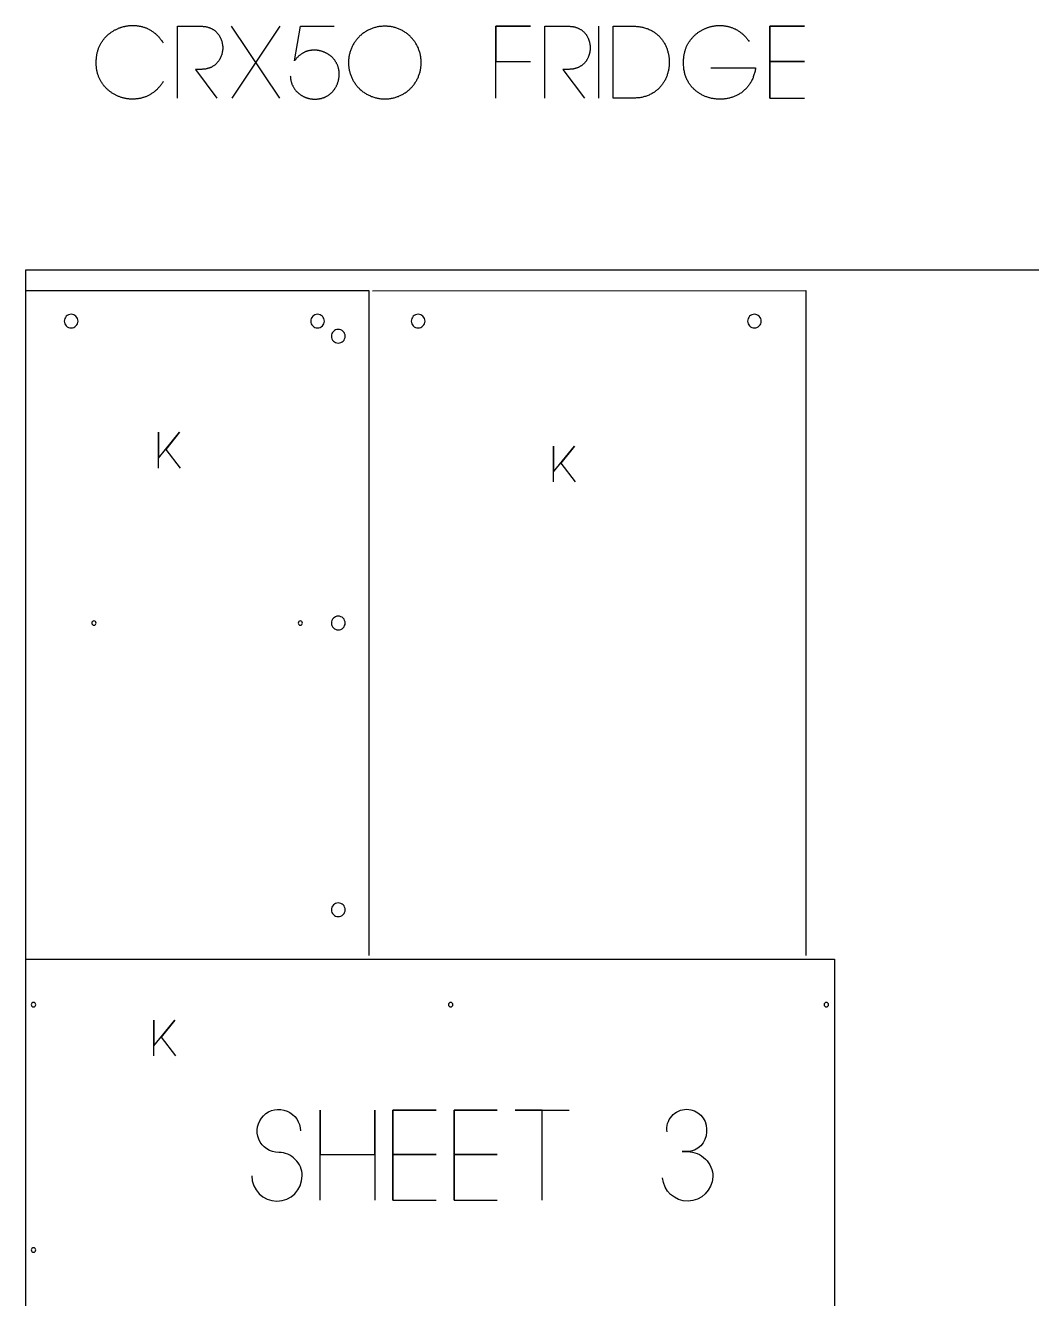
# Model space of a CAD drawing. Extents: x -841 to 6221, y -486 to 2945.
# Drawn here: x 3748 to 4867, y 1295 to 2712 of the extents above; entities that cross this region are included whole.
import ezdxf

# ---------------------------------------------------------------- set-up
doc = ezdxf.new("R2010")
doc.units = 0
for name, color, linetype in [('LAYER_1', 18, 'CONTINUOUS'), ('T5_LOGOLAYER_2', 18, 'CONTINUOUS'), ('T5_LOGOLAYER_21', 18, 'CONTINUOUS')]:
    doc.layers.add(name, color=color, linetype=linetype)

msp = doc.modelspace()

# ---------------------------------------------------------------- linework, layer by layer
at = {"layer": 'LAYER_1'}
msp.add_lwpolyline([(3748.2, 0), (4968.2, 0), (4968.2, 2440), (3748.2, 2440)], close=True, dxfattribs=at)
for points in [[(3748.2, 2417.3), (4130.2, 2417.3), (4130.2, 1677.3)], [(4134.2, 2417.1), (4616.2, 2417.3), (4616.2, 1677.3)]]:
    msp.add_lwpolyline(points, dxfattribs=at)
for points in [[(3799, 2390.9, 0.414214), (3791.4, 2383.3, 0.414214), (3799, 2375.7, 0.414214), (3806.7, 2383.3, 0.414214)], [(4073.1, 2390.9, 0.414214), (4065.5, 2383.3, 0.414214), (4073.1, 2375.7, 0.414214), (4080.7, 2383.3, 0.414214)], [(4185, 2390.9, 0.414214), (4177.4, 2383.3, 0.414214), (4185, 2375.7, 0.414214), (4192.7, 2383.3, 0.414214)], [(4559.1, 2390.9, 0.414214), (4551.5, 2383.3, 0.414214), (4559.1, 2375.7, 0.414214), (4566.7, 2383.3, 0.414214)], [(4096.2, 2374.1, 0.414214), (4088.6, 2366.5, 0.414214), (4096.2, 2358.9, 0.414214), (4103.9, 2366.5, 0.414214)], [(4096.2, 2054.9, 0.414214), (4088.6, 2047.3, 0.414214), (4096.2, 2039.7, 0.414214), (4103.9, 2047.3, 0.414214)], [(3824.4, 2049.7, 0.414214), (3822, 2047.3, 0.414214), (3824.4, 2044.9, 0.414214), (3826.8, 2047.3, 0.414214)], [(4054, 2049.7, 0.414214), (4051.6, 2047.3, 0.414214), (4054, 2044.9, 0.414214), (4056.4, 2047.3, 0.414214)], [(4096.2, 1735.7, 0.414214), (4088.6, 1728.1, 0.414214), (4096.2, 1720.5, 0.414214), (4103.9, 1728.1, 0.414214)], [(3757.2, 1625, 0.414214), (3754.7, 1622.5, 0.414214), (3757.2, 1620, 0.414214), (3759.7, 1622.5, 0.414214)], [(4221.2, 1625, 0.414214), (4218.7, 1622.5, 0.414214), (4221.2, 1620, 0.414214), (4223.7, 1622.5, 0.414214)], [(4639.2, 1625, 0.414214), (4636.7, 1622.5, 0.414214), (4639.2, 1620, 0.414214), (4641.7, 1622.5, 0.414214)], [(3757.2, 1352, 0.414214), (3754.7, 1349.5, 0.414214), (3757.2, 1347, 0.414214), (3759.7, 1349.5, 0.414214)]]:
    msp.add_lwpolyline(points, format="xyb", close=True, dxfattribs=at)
msp.add_lwpolyline([(3748.2, 1673.3), (4648.2, 1673.3), (4648.2, 1173.3), (4212.2, 1173.5), (4212.2, 1243.2, 0.41546), (4182.1, 1273.2), (3748.2, 1273.3)], format="xyb", dxfattribs=at)
at = {"layer": 'T5_LOGOLAYER_2'}
for points in [[(3901.4, 2649.9), (3900.9, 2649.1), (3900.4, 2648.3), (3899.8, 2647.5), (3899.3, 2646.7), (3898.7, 2646), (3898.2, 2645.3), (3897.6, 2644.5), (3897, 2643.8), (3896.4, 2643.2), (3895.8, 2642.5), (3895.2, 2641.9), (3894.6, 2641.3), (3893.9, 2640.6), (3893.3, 2640.1), (3892.6, 2639.5), (3892, 2638.9), (3891.3, 2638.4), (3890.6, 2637.9), (3889.9, 2637.4), (3889.2, 2636.9), (3888.5, 2636.5), (3887.8, 2636), (3887.1, 2635.6), (3886.4, 2635.2), (3885.7, 2634.8), (3885, 2634.4), (3884.2, 2634.1), (3883.5, 2633.7), (3882.7, 2633.4), (3882, 2633.1), (3881.2, 2632.8), (3880.5, 2632.5), (3879.7, 2632.3), (3878.9, 2632.1), (3878.2, 2631.8), (3877.4, 2631.6), (3876.6, 2631.4), (3875.8, 2631.3), (3875.1, 2631.1), (3874.3, 2631), (3873.5, 2630.8), (3872.7, 2630.7), (3871.9, 2630.6), (3871.1, 2630.6), (3870.3, 2630.5), (3869.5, 2630.4), (3868.7, 2630.4), (3868, 2630.4), (3867.2, 2630.4), (3866.4, 2630.4), (3865.6, 2630.4), (3864.8, 2630.5), (3864, 2630.5), (3863.2, 2630.6), (3862.4, 2630.7), (3861.6, 2630.8), (3860.9, 2630.9), (3860.1, 2631.1), (3859.3, 2631.2), (3858.5, 2631.4), (3857.8, 2631.6), (3857, 2631.8), (3856.2, 2632), (3855.5, 2632.2), (3854.7, 2632.4), (3854, 2632.7), (3853.2, 2632.9), (3852.5, 2633.2), (3851.7, 2633.5), (3851, 2633.8), (3850.3, 2634.1), (3849.6, 2634.5), (3848.9, 2634.8), (3848.2, 2635.2), (3847.5, 2635.5), (3846.8, 2635.9), (3846.1, 2636.3), (3845.4, 2636.7), (3844.7, 2637.1), (3844.1, 2637.6), (3843.4, 2638), (3842.8, 2638.5), (3842.1, 2639), (3841.5, 2639.5), (3840.9, 2640), (3840.3, 2640.5), (3839.7, 2641), (3839.1, 2641.5), (3838.5, 2642.1), (3838, 2642.7), (3837.4, 2643.2), (3836.9, 2643.8), (3836.4, 2644.4), (3835.8, 2645), (3835.3, 2645.7), (3834.8, 2646.3), (3834.3, 2646.9), (3833.9, 2647.6), (3833.4, 2648.3), (3833, 2648.9), (3832.5, 2649.6), (3832.1, 2650.3), (3831.7, 2651.1), (3831.3, 2651.8), (3831, 2652.5), (3830.6, 2653.3), (3830.3, 2654), (3829.9, 2654.8), (3829.6, 2655.6), (3829.3, 2656.4), (3829, 2657.2), (3828.8, 2658), (3828.5, 2658.8), (3828.3, 2659.6), (3828.1, 2660.5), (3827.9, 2661.3), (3827.7, 2662.2), (3827.5, 2663.1), (3827.4, 2663.9), (3827.3, 2664.8), (3827.2, 2665.7), (3827.1, 2666.6), (3827, 2667.6), (3827, 2668.5), (3826.9, 2669.4), (3826.9, 2670.4), (3827, 2671.4), (3827, 2672.3), (3827, 2673.3), (3827, 2674.2), (3827.1, 2675.1), (3827.1, 2676), (3827.2, 2676.9), (3827.3, 2677.8), (3827.5, 2678.7), (3827.6, 2679.6), (3827.8, 2680.5), (3827.9, 2681.3), (3828.1, 2682.2), (3828.3, 2683), (3828.6, 2683.8), (3828.8, 2684.7), (3829.1, 2685.5), (3829.3, 2686.3), (3829.6, 2687), (3829.9, 2687.8), (3830.3, 2688.6), (3830.6, 2689.3), (3831, 2690.1), (3831.3, 2690.8), (3831.7, 2691.5), (3832.1, 2692.2), (3832.5, 2692.9), (3832.9, 2693.6), (3833.3, 2694.3), (3833.8, 2695), (3834.2, 2695.6), (3834.7, 2696.3), (3835.2, 2696.9), (3835.7, 2697.5), (3836.2, 2698.1), (3836.7, 2698.7), (3837.2, 2699.3), (3837.8, 2699.9), (3838.3, 2700.4), (3838.9, 2701), (3839.5, 2701.5), (3840, 2702), (3840.6, 2702.6), (3841.2, 2703.1), (3841.8, 2703.5), (3842.5, 2704), (3843.1, 2704.5), (3843.7, 2704.9), (3844.4, 2705.4), (3845, 2705.8), (3845.7, 2706.2), (3846.3, 2706.6), (3847, 2707), (3847.7, 2707.4), (3848.4, 2707.7), (3849.1, 2708.1), (3849.8, 2708.4), (3850.5, 2708.8), (3851.2, 2709.1), (3851.9, 2709.4), (3852.6, 2709.6), (3853.4, 2709.9), (3854.1, 2710.2), (3854.8, 2710.4), (3855.6, 2710.6), (3856.3, 2710.9), (3857.1, 2711.1), (3857.8, 2711.3), (3858.6, 2711.4), (3859.3, 2711.6), (3860.1, 2711.7), (3860.9, 2711.9), (3861.6, 2712), (3862.4, 2712.1), (3863.2, 2712.2), (3863.9, 2712.3), (3864.7, 2712.3), (3865.5, 2712.4), (3866.3, 2712.4), (3867, 2712.4), (3867.8, 2712.4), (3868.6, 2712.4), (3869.4, 2712.4), (3870.2, 2712.3), (3870.9, 2712.3), (3871.7, 2712.2), (3872.5, 2712.1), (3873.3, 2712), (3874, 2711.9), (3874.8, 2711.8), (3875.6, 2711.6), (3876.3, 2711.5), (3877.1, 2711.3), (3877.9, 2711.1), (3878.6, 2710.9), (3879.4, 2710.6), (3880.1, 2710.4), (3880.9, 2710.1), (3881.6, 2709.9), (3882.4, 2709.6), (3883.1, 2709.3), (3883.8, 2709), (3884.5, 2708.6), (3885.3, 2708.3), (3886, 2707.9), (3886.7, 2707.5), (3887.4, 2707.1), (3888.1, 2706.7), (3888.8, 2706.2), (3889.5, 2705.8), (3890.1, 2705.3), (3890.8, 2704.8), (3891.5, 2704.3), (3892.1, 2703.8), (3892.8, 2703.3), (3893.4, 2702.7), (3894.1, 2702.1), (3894.7, 2701.6), (3895.3, 2700.9), (3895.9, 2700.3), (3896.5, 2699.7), (3897.1, 2699), (3897.6, 2698.3), (3898.2, 2697.7), (3898.8, 2696.9), (3899.3, 2696.2), (3899.8, 2695.5), (3900.4, 2694.7), (3900.9, 2693.9), (3901.4, 2693.1)], [(3917.2, 2631.5), (3917.2, 2711.5), (3943.6, 2711.5), (3944.4, 2711.5), (3945.1, 2711.5), (3945.8, 2711.4), (3946.5, 2711.4), (3947.2, 2711.3), (3947.9, 2711.2), (3948.6, 2711.1), (3949.2, 2711), (3949.9, 2710.8), (3950.5, 2710.7), (3951.2, 2710.5), (3951.8, 2710.3), (3952.4, 2710.1), (3953, 2709.9), (3953.6, 2709.7), (3954.1, 2709.5), (3954.7, 2709.2), (3955.2, 2708.9), (3955.8, 2708.7), (3956.3, 2708.4), (3956.8, 2708.1), (3957.3, 2707.8), (3957.8, 2707.4), (3958.2, 2707.1), (3958.7, 2706.7), (3959.2, 2706.4), (3959.6, 2706), (3960, 2705.6), (3960.4, 2705.2), (3960.8, 2704.8), (3961.2, 2704.4), (3961.6, 2704), (3962, 2703.6), (3962.3, 2703.2), (3962.7, 2702.7), (3963, 2702.3), (3963.4, 2701.8), (3963.7, 2701.3), (3964, 2700.9), (3964.2, 2700.4), (3964.5, 2699.9), (3964.8, 2699.4), (3965, 2698.9), (3965.3, 2698.4), (3965.5, 2697.9), (3965.7, 2697.4), (3965.9, 2696.9), (3966.1, 2696.3), (3966.3, 2695.8), (3966.5, 2695.3), (3966.6, 2694.7), (3966.8, 2694.2), (3966.9, 2693.6), (3967, 2693.1), (3967.1, 2692.5), (3967.2, 2692), (3967.3, 2691.4), (3967.4, 2690.9), (3967.5, 2690.3), (3967.5, 2689.8), (3967.6, 2689.2), (3967.6, 2688.6), (3967.6, 2688.1), (3967.6, 2687.5), (3967.6, 2687), (3967.6, 2686.4), (3967.6, 2685.8), (3967.5, 2685.3), (3967.5, 2684.7), (3967.4, 2684.2), (3967.3, 2683.6), (3967.2, 2683), (3967.1, 2682.5), (3967, 2681.9), (3966.9, 2681.4), (3966.8, 2680.8), (3966.6, 2680.3), (3966.5, 2679.8), (3966.3, 2679.2), (3966.1, 2678.7), (3965.9, 2678.2), (3965.7, 2677.7), (3965.5, 2677.1), (3965.3, 2676.6), (3965, 2676.1), (3964.8, 2675.6), (3964.5, 2675.1), (3964.2, 2674.7), (3964, 2674.2), (3963.7, 2673.7), (3963.4, 2673.2), (3963, 2672.8), (3962.7, 2672.3), (3962.3, 2671.9), (3962, 2671.4), (3961.6, 2671), (3961.2, 2670.6), (3960.8, 2670.2), (3960.4, 2669.8), (3960, 2669.4), (3959.6, 2669), (3959.2, 2668.7), (3958.7, 2668.3), (3958.2, 2668), (3957.8, 2667.6), (3957.3, 2667.3), (3956.8, 2667), (3956.3, 2666.7), (3955.8, 2666.4), (3955.2, 2666.1), (3954.7, 2665.8), (3954.1, 2665.6), (3953.6, 2665.3), (3953, 2665.1), (3952.4, 2664.9), (3951.8, 2664.7), (3951.2, 2664.5), (3950.5, 2664.4), (3949.9, 2664.2), (3949.2, 2664.1), (3948.6, 2663.9), (3947.9, 2663.8), (3947.2, 2663.7), (3946.5, 2663.7), (3945.8, 2663.6), (3945.1, 2663.6), (3944.4, 2663.5), (3943.6, 2663.5), (3937.2, 2663.5), (3961.2, 2631.5)], [(3977.2, 2711.5), (4030.8, 2631.5)], [(3978, 2631.5), (4031.6, 2711.5)], [(4042.8, 2656.3), (4042.9, 2655.6), (4042.9, 2654.9), (4043, 2654.2), (4043.1, 2653.5), (4043.2, 2652.8), (4043.3, 2652.1), (4043.4, 2651.5), (4043.6, 2650.8), (4043.7, 2650.2), (4043.9, 2649.5), (4044.1, 2648.9), (4044.3, 2648.3), (4044.5, 2647.7), (4044.7, 2647.1), (4045, 2646.5), (4045.2, 2645.9), (4045.5, 2645.4), (4045.8, 2644.8), (4046.1, 2644.3), (4046.3, 2643.7), (4046.7, 2643.2), (4047, 2642.7), (4047.3, 2642.2), (4047.6, 2641.7), (4048, 2641.2), (4048.4, 2640.7), (4048.7, 2640.3), (4049.1, 2639.8), (4049.5, 2639.4), (4049.9, 2638.9), (4050.3, 2638.5), (4050.7, 2638.1), (4051.1, 2637.7), (4051.6, 2637.3), (4052, 2636.9), (4052.4, 2636.6), (4052.9, 2636.2), (4053.4, 2635.9), (4053.8, 2635.5), (4054.3, 2635.2), (4054.8, 2634.9), (4055.3, 2634.6), (4055.8, 2634.3), (4056.3, 2634), (4056.8, 2633.7), (4057.3, 2633.5), (4057.8, 2633.2), (4058.3, 2633), (4058.9, 2632.7), (4059.4, 2632.5), (4059.9, 2632.3), (4060.5, 2632.1), (4061, 2631.9), (4061.5, 2631.7), (4062.1, 2631.6), (4062.7, 2631.4), (4063.2, 2631.3), (4063.8, 2631.1), (4064.3, 2631), (4064.9, 2630.9), (4065.5, 2630.8), (4066, 2630.7), (4066.6, 2630.6), (4067.2, 2630.6), (4067.7, 2630.5), (4068.3, 2630.5), (4068.9, 2630.5), (4069.5, 2630.4), (4070, 2630.4), (4070.6, 2630.4), (4071.2, 2630.4), (4071.8, 2630.5), (4072.3, 2630.5), (4072.9, 2630.5), (4073.5, 2630.6), (4074, 2630.7), (4074.6, 2630.8), (4075.2, 2630.9), (4075.7, 2631), (4076.3, 2631.1), (4076.9, 2631.2), (4077.4, 2631.3), (4078, 2631.5), (4078.5, 2631.7), (4079.1, 2631.8), (4079.6, 2632), (4080.2, 2632.2), (4080.7, 2632.4), (4081.2, 2632.6), (4081.8, 2632.9), (4082.3, 2633.1), (4082.8, 2633.4), (4083.3, 2633.7), (4083.8, 2633.9), (4084.3, 2634.2), (4084.8, 2634.5), (4085.3, 2634.8), (4085.8, 2635.2), (4086.3, 2635.5), (4086.8, 2635.9), (4087.2, 2636.2), (4087.7, 2636.6), (4088.1, 2637), (4088.6, 2637.4), (4089, 2637.8), (4089.4, 2638.2), (4089.8, 2638.7), (4090.3, 2639.1), (4090.7, 2639.6), (4091.1, 2640.1), (4091.4, 2640.5), (4091.8, 2641), (4092.2, 2641.6), (4092.5, 2642.1), (4092.9, 2642.6), (4093.2, 2643.2), (4093.5, 2643.7), (4093.8, 2644.3), (4094.1, 2644.9), (4094.4, 2645.5), (4094.7, 2646.1), (4095, 2646.7), (4095.2, 2647.4), (4095.5, 2648), (4095.7, 2648.7), (4095.9, 2649.3), (4096.1, 2650), (4096.3, 2650.7), (4096.5, 2651.4), (4096.6, 2652.1), (4096.8, 2652.8), (4096.9, 2653.4), (4097, 2654.1), (4097.1, 2654.8), (4097.2, 2655.4), (4097.2, 2656.1), (4097.3, 2656.8), (4097.3, 2657.4), (4097.3, 2658), (4097.3, 2658.7), (4097.3, 2659.3), (4097.3, 2659.9), (4097.2, 2660.6), (4097.2, 2661.2), (4097.1, 2661.8), (4097, 2662.4), (4096.9, 2663), (4096.8, 2663.6), (4096.6, 2664.2), (4096.5, 2664.7), (4096.3, 2665.3), (4096.2, 2665.9), (4096, 2666.4), (4095.8, 2667), (4095.6, 2667.5), (4095.4, 2668.1), (4095.2, 2668.6), (4094.9, 2669.1), (4094.7, 2669.7), (4094.4, 2670.2), (4094.1, 2670.7), (4093.9, 2671.2), (4093.6, 2671.7), (4093.3, 2672.2), (4092.9, 2672.6), (4092.6, 2673.1), (4092.3, 2673.6), (4091.9, 2674), (4091.6, 2674.5), (4091.2, 2674.9), (4090.9, 2675.3), (4090.5, 2675.7), (4090.1, 2676.2), (4089.7, 2676.6), (4089.3, 2677), (4088.9, 2677.4), (4088.5, 2677.7), (4088, 2678.1), (4087.6, 2678.5), (4087.2, 2678.8), (4086.7, 2679.2), (4086.3, 2679.5), (4085.8, 2679.8), (4085.3, 2680.2), (4084.8, 2680.5), (4084.4, 2680.8), (4083.9, 2681.1), (4083.4, 2681.3), (4082.9, 2681.6), (4082.4, 2681.9), (4081.9, 2682.1), (4081.4, 2682.4), (4080.9, 2682.6), (4080.3, 2682.8), (4079.8, 2683), (4079.3, 2683.2), (4078.7, 2683.4), (4078.2, 2683.6), (4077.7, 2683.8), (4077.1, 2683.9), (4076.6, 2684.1), (4076, 2684.2), (4075.5, 2684.3), (4074.9, 2684.5), (4074.4, 2684.6), (4073.8, 2684.7), (4073.2, 2684.7), (4072.7, 2684.8), (4072.1, 2684.9), (4071.6, 2684.9), (4071, 2684.9), (4070.4, 2685), (4069.9, 2685), (4069.3, 2685), (4068.7, 2685), (4068.2, 2685), (4067.6, 2684.9), (4067, 2684.9), (4066.5, 2684.8), (4065.9, 2684.7), (4065.3, 2684.7), (4064.8, 2684.6), (4064.2, 2684.5), (4063.6, 2684.3), (4063.1, 2684.2), (4062.5, 2684), (4062, 2683.9), (4061.4, 2683.7), (4060.9, 2683.5), (4060.3, 2683.3), (4059.8, 2683.1), (4059.2, 2682.9), (4058.7, 2682.6), (4058.1, 2682.4), (4057.6, 2682.1), (4057.1, 2681.8), (4056.6, 2681.5), (4056, 2681.2), (4055.5, 2680.9), (4055, 2680.6), (4054.5, 2680.2), (4054, 2679.8), (4053.5, 2679.5), (4053, 2679.1), (4052.5, 2678.6), (4052.1, 2678.2), (4051.6, 2677.8), (4051.1, 2677.3), (4050.6, 2676.8), (4050.2, 2676.4), (4049.7, 2675.9), (4049.3, 2675.3), (4048.9, 2674.8), (4048.5, 2674.3), (4048, 2673.7), (4047.6, 2673.1), (4054, 2711.5), (4091.6, 2711.5)], [(4271.6, 2631.5), (4271.6, 2711.5), (4310, 2711.5), (4271.6, 2711.5), (4271.6, 2672.3), (4310, 2672.3)], [(4326, 2631.5), (4326, 2711.5), (4352.4, 2711.5), (4353.2, 2711.5), (4353.9, 2711.5), (4354.6, 2711.4), (4355.3, 2711.4), (4356, 2711.3), (4356.7, 2711.2), (4357.4, 2711.1), (4358, 2711), (4358.7, 2710.8), (4359.3, 2710.7), (4360, 2710.5), (4360.6, 2710.3), (4361.2, 2710.1), (4361.8, 2709.9), (4362.4, 2709.7), (4362.9, 2709.5), (4363.5, 2709.2), (4364, 2708.9), (4364.6, 2708.7), (4365.1, 2708.4), (4365.6, 2708.1), (4366.1, 2707.8), (4366.6, 2707.4), (4367, 2707.1), (4367.5, 2706.7), (4368, 2706.4), (4368.4, 2706), (4368.8, 2705.6), (4369.2, 2705.2), (4369.6, 2704.8), (4370, 2704.4), (4370.4, 2704), (4370.8, 2703.6), (4371.1, 2703.2), (4371.5, 2702.7), (4371.8, 2702.3), (4372.2, 2701.8), (4372.5, 2701.3), (4372.8, 2700.9), (4373, 2700.4), (4373.3, 2699.9), (4373.6, 2699.4), (4373.8, 2698.9), (4374.1, 2698.4), (4374.3, 2697.9), (4374.5, 2697.4), (4374.7, 2696.9), (4374.9, 2696.3), (4375.1, 2695.8), (4375.3, 2695.3), (4375.4, 2694.7), (4375.6, 2694.2), (4375.7, 2693.6), (4375.8, 2693.1), (4375.9, 2692.5), (4376, 2692), (4376.1, 2691.4), (4376.2, 2690.9), (4376.3, 2690.3), (4376.3, 2689.8), (4376.4, 2689.2), (4376.4, 2688.6), (4376.4, 2688.1), (4376.4, 2687.5), (4376.4, 2687), (4376.4, 2686.4), (4376.4, 2685.8), (4376.3, 2685.3), (4376.3, 2684.7), (4376.2, 2684.2), (4376.1, 2683.6), (4376, 2683), (4375.9, 2682.5), (4375.8, 2681.9), (4375.7, 2681.4), (4375.6, 2680.8), (4375.4, 2680.3), (4375.3, 2679.8), (4375.1, 2679.2), (4374.9, 2678.7), (4374.7, 2678.2), (4374.5, 2677.7), (4374.3, 2677.1), (4374.1, 2676.6), (4373.8, 2676.1), (4373.6, 2675.6), (4373.3, 2675.1), (4373, 2674.7), (4372.8, 2674.2), (4372.5, 2673.7), (4372.2, 2673.2), (4371.8, 2672.8), (4371.5, 2672.3), (4371.1, 2671.9), (4370.8, 2671.4), (4370.4, 2671), (4370, 2670.6), (4369.6, 2670.2), (4369.2, 2669.8), (4368.8, 2669.4), (4368.4, 2669), (4368, 2668.7), (4367.5, 2668.3), (4367, 2668), (4366.6, 2667.6), (4366.1, 2667.3), (4365.6, 2667), (4365.1, 2666.7), (4364.6, 2666.4), (4364, 2666.1), (4363.5, 2665.8), (4362.9, 2665.6), (4362.4, 2665.3), (4361.8, 2665.1), (4361.2, 2664.9), (4360.6, 2664.7), (4360, 2664.5), (4359.3, 2664.4), (4358.7, 2664.2), (4358, 2664.1), (4357.4, 2663.9), (4356.7, 2663.8), (4356, 2663.7), (4355.3, 2663.7), (4354.6, 2663.6), (4353.9, 2663.6), (4353.2, 2663.5), (4352.4, 2663.5), (4346, 2663.5), (4370, 2631.5)], [(4386, 2631.5), (4386, 2711.5)], [(4510.8, 2665.1), (4560.4, 2665.1), (4560.2, 2663.9), (4560, 2662.8), (4559.8, 2661.6), (4559.5, 2660.5), (4559.3, 2659.4), (4559, 2658.4), (4558.6, 2657.3), (4558.3, 2656.3), (4557.9, 2655.3), (4557.6, 2654.3), (4557.2, 2653.3), (4556.7, 2652.4), (4556.3, 2651.4), (4555.8, 2650.5), (4555.4, 2649.6), (4554.9, 2648.8), (4554.3, 2647.9), (4553.8, 2647.1), (4553.2, 2646.3), (4552.7, 2645.5), (4552.1, 2644.7), (4551.5, 2644), (4550.9, 2643.3), (4550.2, 2642.6), (4549.6, 2641.9), (4548.9, 2641.2), (4548.2, 2640.6), (4547.5, 2639.9), (4546.8, 2639.3), (4546.1, 2638.8), (4545.4, 2638.2), (4544.6, 2637.6), (4543.9, 2637.1), (4543.1, 2636.6), (4542.3, 2636.1), (4541.5, 2635.7), (4540.7, 2635.2), (4539.9, 2634.8), (4539.1, 2634.4), (4538.3, 2634), (4537.5, 2633.6), (4536.6, 2633.3), (4535.8, 2633), (4534.9, 2632.7), (4534, 2632.4), (4533.2, 2632.1), (4532.3, 2631.8), (4531.4, 2631.6), (4530.5, 2631.4), (4529.6, 2631.2), (4528.8, 2631), (4527.9, 2630.9), (4527, 2630.7), (4526, 2630.6), (4525.1, 2630.5), (4524.2, 2630.5), (4523.3, 2630.4), (4522.4, 2630.4), (4521.5, 2630.3), (4520.6, 2630.3), (4519.7, 2630.3), (4518.8, 2630.4), (4517.8, 2630.4), (4516.9, 2630.5), (4516, 2630.6), (4515.1, 2630.7), (4514.2, 2630.8), (4513.3, 2631), (4512.4, 2631.2), (4511.5, 2631.3), (4510.6, 2631.5), (4509.7, 2631.8), (4508.9, 2632), (4508, 2632.3), (4507.1, 2632.5), (4506.2, 2632.8), (4505.4, 2633.1), (4504.5, 2633.5), (4503.7, 2633.8), (4502.9, 2634.2), (4502, 2634.6), (4501.2, 2635), (4500.4, 2635.4), (4499.6, 2635.8), (4498.8, 2636.3), (4498.1, 2636.8), (4497.3, 2637.3), (4496.5, 2637.8), (4495.8, 2638.3), (4495.1, 2638.8), (4494.3, 2639.4), (4493.6, 2640), (4492.9, 2640.6), (4492.3, 2641.2), (4491.6, 2641.8), (4490.9, 2642.5), (4490.3, 2643.1), (4489.7, 2643.8), (4489.1, 2644.5), (4488.5, 2645.3), (4487.9, 2646), (4487.4, 2646.7), (4486.8, 2647.5), (4486.3, 2648.3), (4485.8, 2649.1), (4485.3, 2649.9), (4484.9, 2650.8), (4484.4, 2651.6), (4484, 2652.5), (4483.6, 2653.4), (4483.2, 2654.3), (4482.9, 2655.2), (4482.5, 2656.2), (4482.2, 2657.1), (4481.9, 2658.1), (4481.7, 2659.1), (4481.4, 2660.1), (4481.2, 2661.1), (4481, 2662.2), (4480.8, 2663.3), (4480.7, 2664.3), (4480.5, 2665.4), (4480.5, 2666.5), (4480.4, 2667.7), (4480.3, 2668.8), (4480.3, 2670), (4480.3, 2671.1), (4480.4, 2672.3), (4480.4, 2673.2), (4480.4, 2674.1), (4480.4, 2675), (4480.5, 2675.9), (4480.6, 2676.8), (4480.7, 2677.7), (4480.8, 2678.6), (4480.9, 2679.4), (4481.1, 2680.3), (4481.2, 2681.1), (4481.4, 2681.9), (4481.6, 2682.7), (4481.8, 2683.6), (4482, 2684.4), (4482.3, 2685.1), (4482.6, 2685.9), (4482.8, 2686.7), (4483.1, 2687.4), (4483.4, 2688.2), (4483.7, 2688.9), (4484.1, 2689.7), (4484.4, 2690.4), (4484.8, 2691.1), (4485.1, 2691.8), (4485.5, 2692.5), (4485.9, 2693.2), (4486.3, 2693.8), (4486.8, 2694.5), (4487.2, 2695.1), (4487.7, 2695.8), (4488.1, 2696.4), (4488.6, 2697), (4489.1, 2697.6), (4489.6, 2698.2), (4490.1, 2698.8), (4490.6, 2699.4), (4491.1, 2699.9), (4491.7, 2700.5), (4492.2, 2701), (4492.8, 2701.5), (4493.3, 2702), (4493.9, 2702.5), (4494.5, 2703), (4495.1, 2703.5), (4495.7, 2704), (4496.3, 2704.4), (4496.9, 2704.9), (4497.5, 2705.3), (4498.2, 2705.7), (4498.8, 2706.1), (4499.5, 2706.5), (4500.1, 2706.9), (4500.8, 2707.3), (4501.5, 2707.6), (4502.1, 2708), (4502.8, 2708.3), (4503.5, 2708.6), (4504.2, 2708.9), (4504.9, 2709.2), (4505.6, 2709.5), (4506.3, 2709.8), (4507, 2710), (4507.7, 2710.3), (4508.5, 2710.5), (4509.2, 2710.7), (4509.9, 2710.9), (4510.7, 2711.1), (4511.4, 2711.3), (4512.1, 2711.5), (4512.9, 2711.6), (4513.6, 2711.7), (4514.4, 2711.9), (4515.1, 2712), (4515.9, 2712.1), (4516.6, 2712.2), (4517.4, 2712.2), (4518.1, 2712.3), (4518.9, 2712.3), (4519.7, 2712.3), (4520.4, 2712.3), (4521.2, 2712.3), (4522, 2712.3), (4522.7, 2712.3), (4523.5, 2712.2), (4524.2, 2712.2), (4525, 2712.1), (4525.7, 2712), (4526.5, 2711.9), (4527.3, 2711.8), (4528, 2711.7), (4528.8, 2711.5), (4529.5, 2711.3), (4530.3, 2711.2), (4531, 2711), (4531.8, 2710.7), (4532.5, 2710.5), (4533.2, 2710.3), (4534, 2710), (4534.7, 2709.7), (4535.4, 2709.5), (4536.1, 2709.2), (4536.9, 2708.8), (4537.6, 2708.5), (4538.3, 2708.1), (4539, 2707.8), (4539.7, 2707.4), (4540.4, 2707), (4541, 2706.6), (4541.7, 2706.1), (4542.4, 2705.7), (4543.1, 2705.2), (4543.7, 2704.7), (4544.4, 2704.2), (4545, 2703.7), (4545.7, 2703.2), (4546.3, 2702.6), (4546.9, 2702.1), (4547.5, 2701.5), (4548.1, 2700.9), (4548.7, 2700.3), (4549.3, 2699.6), (4549.9, 2699), (4550.5, 2698.3), (4551, 2697.6), (4551.6, 2696.9), (4552.1, 2696.2), (4552.6, 2695.5), (4553.2, 2694.7)], [(4576.4, 2631.5), (4576.4, 2711.5), (4614.8, 2711.5), (4576.4, 2711.5), (4576.4, 2672.3), (4614.8, 2672.3), (4576.4, 2672.3), (4576.4, 2631.5), (4614.8, 2631.5)]]:
    msp.add_lwpolyline(points, dxfattribs=at)
for points in [[(4147.6, 2630.7), (4148.4, 2630.7), (4149.5, 2630.7), (4150.5, 2630.8), (4151.5, 2630.8), (4152.5, 2630.9), (4153.5, 2631), (4154.5, 2631.2), (4155.5, 2631.4), (4156.5, 2631.5), (4157.5, 2631.8), (4158.4, 2632), (4159.4, 2632.3), (4160.3, 2632.5), (4161.2, 2632.8), (4162.2, 2633.2), (4163.1, 2633.5), (4164, 2633.9), (4164.9, 2634.3), (4165.8, 2634.7), (4166.6, 2635.1), (4167.5, 2635.6), (4168.3, 2636), (4169.2, 2636.5), (4170, 2637), (4170.8, 2637.6), (4171.6, 2638.1), (4172.3, 2638.7), (4173.1, 2639.3), (4173.8, 2639.9), (4174.6, 2640.5), (4175.3, 2641.1), (4176, 2641.8), (4176.7, 2642.5), (4177.4, 2643.1), (4178, 2643.8), (4178.7, 2644.6), (4179.3, 2645.3), (4179.9, 2646), (4180.5, 2646.8), (4181, 2647.6), (4181.6, 2648.4), (4182.1, 2649.2), (4182.6, 2650), (4183.1, 2650.8), (4183.6, 2651.7), (4184, 2652.5), (4184.5, 2653.4), (4184.9, 2654.3), (4185.3, 2655.2), (4185.6, 2656.1), (4186, 2657), (4186.3, 2657.9), (4186.6, 2658.8), (4186.9, 2659.8), (4187.2, 2660.7), (4187.4, 2661.7), (4187.6, 2662.7), (4187.8, 2663.6), (4188, 2664.6), (4188.1, 2665.6), (4188.2, 2666.6), (4188.3, 2667.6), (4188.4, 2668.7), (4188.4, 2669.7), (4188.4, 2670.7), (4188.4, 2671.5), (4188.4, 2672.6), (4188.4, 2673.6), (4188.3, 2674.6), (4188.2, 2675.6), (4188.1, 2676.6), (4188, 2677.6), (4187.8, 2678.6), (4187.6, 2679.6), (4187.4, 2680.5), (4187.2, 2681.5), (4186.9, 2682.5), (4186.6, 2683.4), (4186.3, 2684.3), (4186, 2685.3), (4185.6, 2686.2), (4185.3, 2687.1), (4184.9, 2688), (4184.5, 2688.9), (4184, 2689.7), (4183.6, 2690.6), (4183.1, 2691.4), (4182.6, 2692.2), (4182.1, 2693.1), (4181.6, 2693.9), (4181, 2694.7), (4180.5, 2695.4), (4179.9, 2696.2), (4179.3, 2696.9), (4178.7, 2697.7), (4178, 2698.4), (4177.4, 2699.1), (4176.7, 2699.8), (4176, 2700.5), (4175.3, 2701.1), (4174.6, 2701.7), (4173.8, 2702.4), (4173.1, 2703), (4172.3, 2703.6), (4171.6, 2704.1), (4170.8, 2704.7), (4170, 2705.2), (4169.2, 2705.7), (4168.3, 2706.2), (4167.5, 2706.7), (4166.6, 2707.1), (4165.8, 2707.6), (4164.9, 2708), (4164, 2708.4), (4163.1, 2708.7), (4162.2, 2709.1), (4161.2, 2709.4), (4160.3, 2709.7), (4159.4, 2710), (4158.4, 2710.2), (4157.5, 2710.5), (4156.5, 2710.7), (4155.5, 2710.9), (4154.5, 2711.1), (4153.5, 2711.2), (4152.5, 2711.3), (4151.5, 2711.4), (4150.5, 2711.5), (4149.5, 2711.5), (4148.4, 2711.5), (4147.6, 2711.5), (4146.6, 2711.5), (4145.6, 2711.5), (4144.5, 2711.4), (4143.5, 2711.3), (4142.5, 2711.2), (4141.5, 2711.1), (4140.5, 2710.9), (4139.6, 2710.7), (4138.6, 2710.5), (4137.6, 2710.2), (4136.7, 2710), (4135.7, 2709.7), (4134.8, 2709.4), (4133.9, 2709.1), (4133, 2708.7), (4132.1, 2708.4), (4131.2, 2708), (4130.3, 2707.6), (4129.4, 2707.1), (4128.6, 2706.7), (4127.7, 2706.2), (4126.9, 2705.7), (4126.1, 2705.2), (4125.3, 2704.7), (4124.5, 2704.1), (4123.7, 2703.6), (4122.9, 2703), (4122.2, 2702.4), (4121.5, 2701.7), (4120.7, 2701.1), (4120, 2700.5), (4119.4, 2699.8), (4118.7, 2699.1), (4118, 2698.4), (4117.4, 2697.7), (4116.8, 2696.9), (4116.2, 2696.2), (4115.6, 2695.4), (4115, 2694.7), (4114.5, 2693.9), (4113.9, 2693.1), (4113.4, 2692.2), (4112.9, 2691.4), (4112.5, 2690.6), (4112, 2689.7), (4111.6, 2688.9), (4111.2, 2688), (4110.8, 2687.1), (4110.4, 2686.2), (4110.1, 2685.3), (4109.7, 2684.3), (4109.4, 2683.4), (4109.2, 2682.5), (4108.9, 2681.5), (4108.7, 2680.5), (4108.4, 2679.6), (4108.3, 2678.6), (4108.1, 2677.6), (4108, 2676.6), (4107.8, 2675.6), (4107.7, 2674.6), (4107.7, 2673.6), (4107.6, 2672.6), (4107.6, 2671.5), (4107.6, 2670.7), (4107.6, 2669.7), (4107.7, 2668.7), (4107.7, 2667.6), (4107.8, 2666.6), (4108, 2665.6), (4108.1, 2664.6), (4108.3, 2663.6), (4108.4, 2662.7), (4108.7, 2661.7), (4108.9, 2660.7), (4109.2, 2659.8), (4109.4, 2658.8), (4109.7, 2657.9), (4110.1, 2657), (4110.4, 2656.1), (4110.8, 2655.2), (4111.2, 2654.3), (4111.6, 2653.4), (4112, 2652.5), (4112.5, 2651.7), (4112.9, 2650.8), (4113.4, 2650), (4113.9, 2649.2), (4114.5, 2648.4), (4115, 2647.6), (4115.6, 2646.8), (4116.2, 2646), (4116.8, 2645.3), (4117.4, 2644.6), (4118, 2643.8), (4118.7, 2643.1), (4119.4, 2642.5), (4120, 2641.8), (4120.7, 2641.1), (4121.5, 2640.5), (4122.2, 2639.9), (4122.9, 2639.3), (4123.7, 2638.7), (4124.5, 2638.1), (4125.3, 2637.6), (4126.1, 2637), (4126.9, 2636.5), (4127.7, 2636), (4128.6, 2635.6), (4129.4, 2635.1), (4130.3, 2634.7), (4131.2, 2634.3), (4132.1, 2633.9), (4133, 2633.5), (4133.9, 2633.2), (4134.8, 2632.8), (4135.7, 2632.5), (4136.7, 2632.3), (4137.6, 2632), (4138.6, 2631.8), (4139.6, 2631.5), (4140.5, 2631.4), (4141.5, 2631.2), (4142.5, 2631), (4143.5, 2630.9), (4144.5, 2630.8), (4145.6, 2630.8), (4146.6, 2630.7)], [(4402, 2631.5), (4402, 2711.5), (4424.4, 2711.5), (4425.7, 2711.5), (4426.9, 2711.5), (4428.1, 2711.4), (4429.3, 2711.3), (4430.4, 2711.2), (4431.6, 2711), (4432.7, 2710.8), (4433.8, 2710.6), (4434.9, 2710.4), (4435.9, 2710.1), (4437, 2709.8), (4438, 2709.5), (4439, 2709.2), (4440, 2708.9), (4441, 2708.5), (4441.9, 2708.1), (4442.9, 2707.7), (4443.8, 2707.2), (4444.6, 2706.8), (4445.5, 2706.3), (4446.4, 2705.8), (4447.2, 2705.2), (4448, 2704.7), (4448.8, 2704.1), (4449.6, 2703.6), (4450.3, 2703), (4451.1, 2702.3), (4451.8, 2701.7), (4452.5, 2701.1), (4453.1, 2700.4), (4453.8, 2699.7), (4454.4, 2699), (4455, 2698.3), (4455.6, 2697.6), (4456.2, 2696.8), (4456.8, 2696.1), (4457.3, 2695.3), (4457.8, 2694.6), (4458.3, 2693.8), (4458.8, 2693), (4459.3, 2692.2), (4459.7, 2691.3), (4460.1, 2690.5), (4460.5, 2689.7), (4460.9, 2688.8), (4461.3, 2688), (4461.6, 2687.1), (4461.9, 2686.2), (4462.2, 2685.3), (4462.5, 2684.4), (4462.8, 2683.5), (4463, 2682.6), (4463.2, 2681.7), (4463.4, 2680.8), (4463.6, 2679.9), (4463.8, 2679), (4463.9, 2678.1), (4464.1, 2677.1), (4464.2, 2676.2), (4464.3, 2675.3), (4464.3, 2674.3), (4464.4, 2673.4), (4464.4, 2672.5), (4464.4, 2671.5), (4464.4, 2670.6), (4464.4, 2669.6), (4464.3, 2668.7), (4464.3, 2667.8), (4464.2, 2666.8), (4464.1, 2665.9), (4463.9, 2665), (4463.8, 2664.1), (4463.6, 2663.1), (4463.4, 2662.2), (4463.2, 2661.3), (4463, 2660.4), (4462.8, 2659.5), (4462.5, 2658.6), (4462.2, 2657.7), (4461.9, 2656.8), (4461.6, 2656), (4461.3, 2655.1), (4460.9, 2654.2), (4460.5, 2653.4), (4460.1, 2652.5), (4459.7, 2651.7), (4459.3, 2650.9), (4458.8, 2650.1), (4458.3, 2649.3), (4457.8, 2648.5), (4457.3, 2647.7), (4456.8, 2646.9), (4456.2, 2646.2), (4455.6, 2645.5), (4455, 2644.7), (4454.4, 2644), (4453.8, 2643.3), (4453.1, 2642.6), (4452.5, 2642), (4451.8, 2641.3), (4451.1, 2640.7), (4450.3, 2640.1), (4449.6, 2639.5), (4448.8, 2638.9), (4448, 2638.3), (4447.2, 2637.8), (4446.4, 2637.3), (4445.5, 2636.8), (4444.6, 2636.3), (4443.8, 2635.8), (4442.9, 2635.4), (4441.9, 2635), (4441, 2634.6), (4440, 2634.2), (4439, 2633.8), (4438, 2633.5), (4437, 2633.2), (4435.9, 2632.9), (4434.9, 2632.7), (4433.8, 2632.4), (4432.7, 2632.2), (4431.6, 2632), (4430.4, 2631.9), (4429.3, 2631.8), (4428.1, 2631.7), (4426.9, 2631.6), (4425.7, 2631.5), (4424.4, 2631.5)]]:
    msp.add_lwpolyline(points, close=True, dxfattribs=at)
at = {"layer": 'T5_LOGOLAYER_21'}
for points in [[(3896.2, 2219.7), (3896.2, 2259.7), (3896.2, 2230.9), (3919.4, 2259.7), (3904.2, 2240.5), (3920.2, 2219.7)], [(4335.7, 2204.3), (4335.7, 2244.3), (4335.7, 2215.5), (4358.9, 2244.3), (4343.7, 2225.1), (4359.7, 2204.3)], [(3891.1, 1565.4), (3891.1, 1605.4), (3891.1, 1576.6), (3914.3, 1605.4), (3899.1, 1586.2), (3915.1, 1565.4)], [(4076, 1404.9), (4076, 1504.9), (4076, 1455.9), (4137, 1455.9), (4137, 1504.9), (4137, 1404.9)], [(4157, 1404.9), (4157, 1504.9), (4205, 1504.9), (4157, 1504.9), (4157, 1455.9), (4205, 1455.9), (4157, 1455.9), (4157, 1404.9), (4205, 1404.9)], [(4225, 1404.9), (4225, 1504.9), (4273, 1504.9), (4225, 1504.9), (4225, 1455.9), (4273, 1455.9), (4225, 1455.9), (4225, 1404.9), (4273, 1404.9)], [(4323, 1404.9), (4323, 1504.9), (4293, 1504.9), (4353, 1504.9)]]:
    msp.add_lwpolyline(points, dxfattribs=at)
for points in [[(4000, 1431.9, 1), (4056, 1431.9, 0.415385), (4030, 1457.9, -0.668438), (4013, 1498.9, -0.668438), (4054, 1481.9)], [(4461.9, 1480.9, -0.454849), (4483.9, 1506.1, -0.411435), (4505.9, 1483.9), (4505.9, 1480.9, -0.412121), (4483.9, 1458.9), (4478.9, 1458.9), (4484.9, 1458.9, -0.414286), (4512.9, 1430.9, -0.946269), (4456.9, 1429.9)]]:
    msp.add_lwpolyline(points, format="xyb", dxfattribs=at)

doc.saveas('drawing.dxf')
